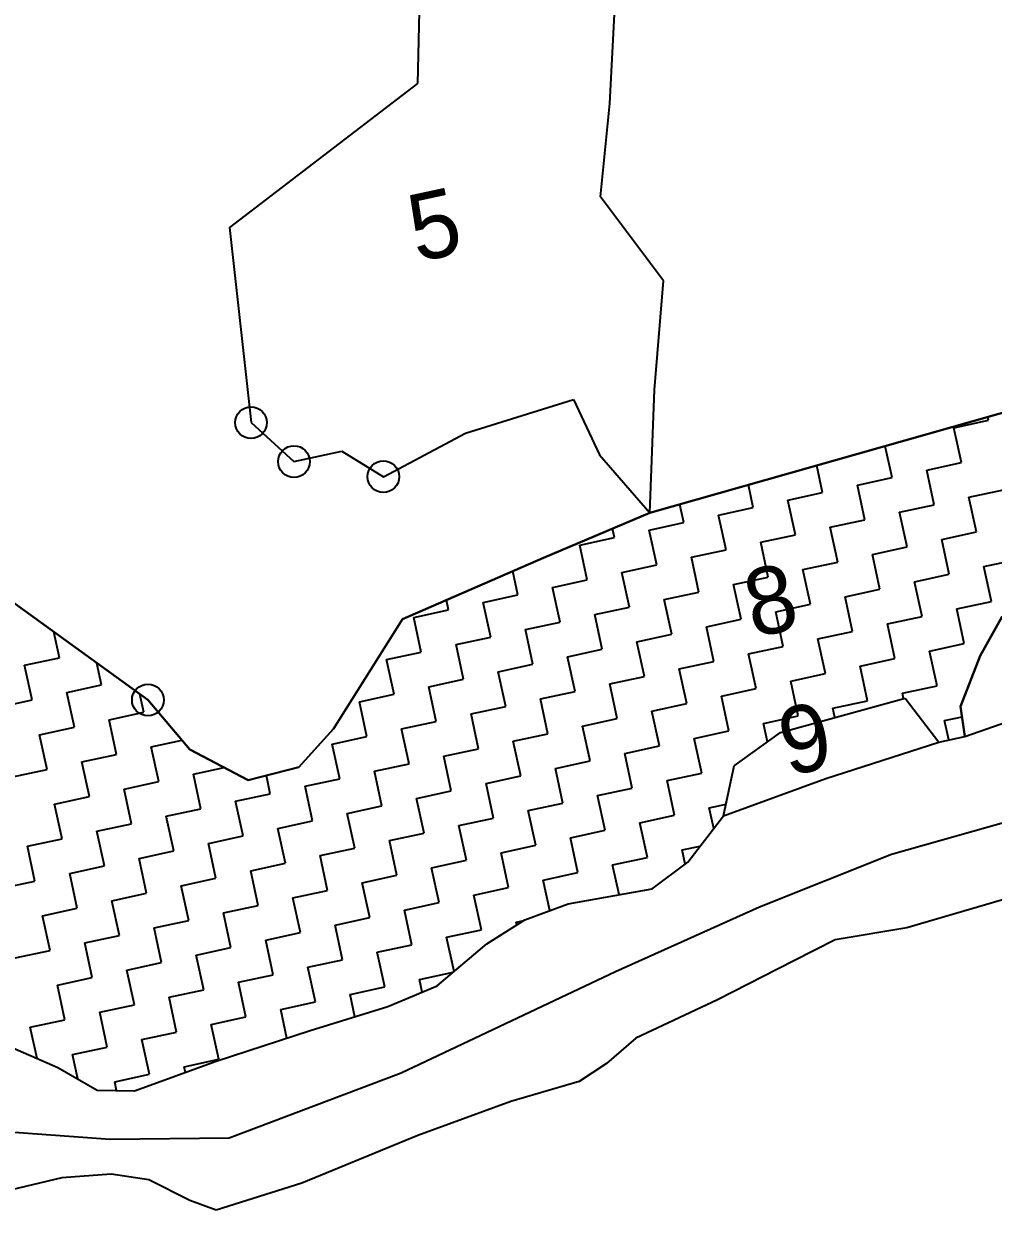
# Model space of a CAD drawing. Header units: metres. Extents: x 328584 to 331613, y 1804654 to 1807240.
# Drawn here: x 330164.7 to 330418.7, y 1804853.5 to 1805164.4 of the extents above; entities that cross this region are included whole.
import ezdxf

# ---------------------------------------------------------------- set-up
doc = ezdxf.new("R2010")
doc.units = ezdxf.units.M
doc.linetypes.add('DASHDOT', pattern=[25.4, 12.7, -6.35, 0, -6.35])
for name, color, linetype in [('POLY_HATCH', 12, 'Continuous'), ('POLY_PARCEL', 6, 'Continuous'), ('POLY_WATER', 4, 'Continuous'), ('TEXT_PARCEL', 7, 'Continuous'), ('V_BOUND_STREAM_LINE', 7, 'DASHDOT')]:
    doc.layers.add(name, color=color, linetype=linetype)
doc.styles.add('TEXT_MAP', font='', dxfattribs={"height": 0.5})
doc.styles.get('TEXT_MAP').set_extended_font_data('Kruti Dev 050')

msp = doc.modelspace()

# ---------------------------------------------------------------- linework, layer by layer
for centre in [(330224.23, 1805059.9), (330235.48, 1805049.69), (330258.93, 1805045.74), (330197.2, 1804987.24)]:
    msp.add_circle(centre, 4.16)
at = {"layer": 'POLY_HATCH'}
for p, q in [((330458.18, 1805073.03), (330328.78, 1805036.24)), ((330328.78, 1805036.24), (330300.92, 1805024.49)), ((330300.92, 1805024.49), (330263.95, 1805008.41)), ((330197.2, 1804987.24), (330158.2, 1805015.43)), ((330263.95, 1805008.41), (330245.88, 1804979.72)), ((330415.31, 1804998.78), (330421.05, 1805009.14)), ((330410.19, 1804985.52), (330415.31, 1804998.78)), ((330208.23, 1804974.27), (330197.2, 1804987.24)), ((330363, 1804978.73), (330395.66, 1804987.7)), ((330395.66, 1804987.7), (330404.5, 1804976.23)), ((330411.27, 1804977.7), (330410.19, 1804985.52)), ((330245.88, 1804979.72), (330236.73, 1804969.66)), ((330350.82, 1804970.02), (330363, 1804978.73)), ((330404.5, 1804976.23), (330411.27, 1804977.7)), ((330223.45, 1804966.25), (330208.23, 1804974.27)), ((330236.73, 1804969.66), (330223.45, 1804966.25)), ((330348.05, 1804956.85), (330350.82, 1804970.02)), ((330338.74, 1804944.79), (330348.05, 1804956.85)), ((330329.37, 1804937.78), (330338.74, 1804944.79)), ((330307.33, 1804933.87), (330329.37, 1804937.78)), ((330296.01, 1804929.6), (330307.33, 1804933.87)), ((330286.02, 1804923.37), (330296.01, 1804929.6)), ((330272.98, 1804912.39), (330286.02, 1804923.37)), ((330260.11, 1804906.89), (330272.98, 1804912.39)), ((330239.69, 1804900.66), (330260.11, 1804906.89)), ((330215.12, 1804892.63), (330239.69, 1804900.66)), ((330159.04, 1804897.33), (330173.57, 1804890.97)), ((330173.57, 1804890.97), (330183.92, 1804885.05)), ((330193.69, 1804884.82), (330215.12, 1804892.63)), ((330183.92, 1804885.05), (330193.69, 1804884.82))]:
    msp.add_line(p, q, dxfattribs=at)
at = {"layer": 'POLY_HATCH', "linetype": 'Continuous'}
for p, q in [((330417.53, 1805060.51), (330417.33, 1805061.42)), ((330408.44, 1805058.54), (330417.53, 1805060.51)), ((330410.4, 1805049.45), (330408.44, 1805058.54)), ((330392.22, 1805045.51), (330390.43, 1805053.77)), ((330374.03, 1805041.58), (330372.5, 1805048.67)), ((330401.31, 1805047.48), (330410.4, 1805049.45)), ((330383.13, 1805043.54), (330392.22, 1805045.51)), ((330403.28, 1805038.39), (330401.31, 1805047.48)), ((330355.85, 1805037.64), (330354.56, 1805043.57)), ((330385.09, 1805034.45), (330383.13, 1805043.54)), ((330364.94, 1805039.61), (330374.03, 1805041.58)), ((330366.91, 1805030.52), (330364.94, 1805039.61)), ((330412.37, 1805040.35), (330421.46, 1805042.32)), ((330414.34, 1805031.26), (330412.37, 1805040.35)), ((330337.66, 1805033.71), (330336.63, 1805038.48)), ((330346.76, 1805035.68), (330355.85, 1805037.64)), ((330394.18, 1805036.42), (330403.28, 1805038.39)), ((330396.15, 1805027.33), (330394.18, 1805036.42)), ((330328.57, 1805031.74), (330337.66, 1805033.71)), ((330348.72, 1805026.58), (330346.76, 1805035.68)), ((330376, 1805032.48), (330385.09, 1805034.45)), ((330319.48, 1805029.78), (330318.97, 1805032.11)), ((330330.54, 1805022.65), (330328.57, 1805031.74)), ((330357.81, 1805028.55), (330366.91, 1805030.52)), ((330377.97, 1805023.39), (330376, 1805032.48)), ((330405.24, 1805029.29), (330414.34, 1805031.26)), ((330310.39, 1805027.81), (330319.48, 1805029.78)), ((330312.35, 1805018.72), (330310.39, 1805027.81)), ((330359.78, 1805019.46), (330357.81, 1805028.55)), ((330387.06, 1805025.36), (330396.15, 1805027.33)), ((330407.21, 1805020.2), (330405.24, 1805029.29)), ((330339.63, 1805024.62), (330348.72, 1805026.58)), ((330341.6, 1805015.52), (330339.63, 1805024.62)), ((330389.03, 1805016.27), (330387.06, 1805025.36)), ((330416.3, 1805022.17), (330425.4, 1805024.13)), ((330294.17, 1805014.78), (330292.83, 1805020.97)), ((330321.44, 1805020.68), (330330.54, 1805022.65)), ((330323.41, 1805011.59), (330321.44, 1805020.68)), ((330368.87, 1805021.43), (330377.97, 1805023.39)), ((330370.84, 1805012.33), (330368.87, 1805021.43)), ((330418.27, 1805013.08), (330416.3, 1805022.17)), ((330303.26, 1805016.75), (330312.35, 1805018.72)), ((330350.69, 1805017.49), (330359.78, 1805019.46)), ((330398.12, 1805018.23), (330407.21, 1805020.2)), ((330400.09, 1805009.14), (330398.12, 1805018.23)), ((330285.07, 1805012.81), (330294.17, 1805014.78)), ((330305.23, 1805007.66), (330303.26, 1805016.75)), ((330332.5, 1805013.56), (330341.6, 1805015.52)), ((330352.66, 1805008.4), (330350.69, 1805017.49)), ((330379.93, 1805014.3), (330389.03, 1805016.27)), ((330275.98, 1805010.85), (330275.43, 1805013.4)), ((330287.04, 1805003.72), (330285.07, 1805012.81)), ((330314.32, 1805009.62), (330323.41, 1805011.59)), ((330334.47, 1805004.46), (330332.5, 1805013.56)), ((330361.75, 1805010.37), (330370.84, 1805012.33)), ((330381.9, 1805005.21), (330379.93, 1805014.3)), ((330409.18, 1805011.11), (330418.27, 1805013.08)), ((330266.89, 1805008.88), (330275.98, 1805010.85)), ((330268.86, 1804999.79), (330266.89, 1805008.88)), ((330316.29, 1805000.53), (330314.32, 1805009.62)), ((330343.56, 1805006.43), (330352.66, 1805008.4)), ((330363.72, 1805001.27), (330361.75, 1805010.37)), ((330390.99, 1805007.17), (330400.09, 1805009.14)), ((330411.15, 1805002.02), (330409.18, 1805011.11)), ((330174, 1804998.3), (330172.53, 1805005.07)), ((330296.13, 1805005.69), (330305.23, 1805007.66)), ((330298.1, 1804996.6), (330296.13, 1805005.69)), ((330345.53, 1804997.34), (330343.56, 1805006.43)), ((330372.81, 1805003.24), (330381.9, 1805005.21)), ((330392.96, 1804998.08), (330390.99, 1805007.17)), ((330277.95, 1805001.76), (330287.04, 1805003.72)), ((330325.38, 1805002.5), (330334.47, 1805004.46)), ((330327.35, 1804993.41), (330325.38, 1805002.5)), ((330374.78, 1804994.15), (330372.81, 1805003.24)), ((330402.05, 1805000.05), (330411.15, 1805002.02)), ((330259.76, 1804997.82), (330268.86, 1804999.79)), ((330279.92, 1804992.66), (330277.95, 1805001.76)), ((330307.19, 1804998.56), (330316.29, 1805000.53)), ((330354.62, 1804999.31), (330363.72, 1805001.27)), ((330356.59, 1804990.21), (330354.62, 1804999.31)), ((330404.02, 1804990.96), (330402.05, 1805000.05)), ((330164.9, 1804996.34), (330174, 1804998.3)), ((330166.87, 1804987.24), (330164.9, 1804996.34)), ((330185.06, 1804991.18), (330183.82, 1804996.91)), ((330261.73, 1804988.73), (330259.76, 1804997.82)), ((330289.01, 1804994.63), (330298.1, 1804996.6)), ((330309.16, 1804989.47), (330307.19, 1804998.56)), ((330336.44, 1804995.37), (330345.53, 1804997.34)), ((330383.87, 1804996.11), (330392.96, 1804998.08)), ((330385.83, 1804987.02), (330383.87, 1804996.11)), ((330270.82, 1804990.7), (330279.92, 1804992.66)), ((330290.98, 1804985.54), (330289.01, 1804994.63)), ((330318.25, 1804991.44), (330327.35, 1804993.41)), ((330338.41, 1804986.28), (330336.44, 1804995.37)), ((330365.68, 1804992.18), (330374.78, 1804994.15)), ((330175.96, 1804989.21), (330185.06, 1804991.18)), ((330272.79, 1804981.6), (330270.82, 1804990.7)), ((330320.22, 1804982.35), (330318.25, 1804991.44)), ((330347.5, 1804988.25), (330356.59, 1804990.21)), ((330367.65, 1804983.09), (330365.68, 1804992.18)), ((330394.93, 1804988.99), (330404.02, 1804990.96)), ((330157.78, 1804985.28), (330166.87, 1804987.24)), ((330177.93, 1804980.12), (330175.96, 1804989.21)), ((330196.12, 1804984.05), (330195.1, 1804988.76)), ((330252.64, 1804986.76), (330261.73, 1804988.73)), ((330254.61, 1804977.67), (330252.64, 1804986.76)), ((330300.07, 1804987.5), (330309.16, 1804989.47)), ((330302.04, 1804978.41), (330300.07, 1804987.5)), ((330349.46, 1804979.15), (330347.5, 1804988.25)), ((330376.74, 1804985.06), (330385.83, 1804987.02)), ((330395.23, 1804987.58), (330394.93, 1804988.99)), ((330187.02, 1804982.08), (330196.12, 1804984.05)), ((330281.88, 1804983.57), (330290.98, 1804985.54)), ((330283.85, 1804974.48), (330281.88, 1804983.57)), ((330329.31, 1804984.31), (330338.41, 1804986.28)), ((330331.28, 1804975.22), (330329.31, 1804984.31)), ((330377.26, 1804982.65), (330376.74, 1804985.06)), ((330188.99, 1804972.99), (330187.02, 1804982.08)), ((330263.7, 1804979.64), (330272.79, 1804981.6)), ((330311.13, 1804980.38), (330320.22, 1804982.35)), ((330313.09, 1804971.29), (330311.13, 1804980.38)), ((330358.56, 1804981.12), (330367.65, 1804983.09)), ((330359.6, 1804976.3), (330358.56, 1804981.12)), ((330405.99, 1804981.86), (330410.56, 1804982.85)), ((330407.08, 1804976.79), (330405.99, 1804981.86)), ((330168.84, 1804978.15), (330177.93, 1804980.12)), ((330170.81, 1804969.06), (330168.84, 1804978.15)), ((330245.51, 1804975.7), (330254.61, 1804977.67)), ((330265.67, 1804970.54), (330263.7, 1804979.64)), ((330292.94, 1804976.44), (330302.04, 1804978.41)), ((330340.37, 1804977.19), (330349.46, 1804979.15)), ((330342.34, 1804968.09), (330340.37, 1804977.19)), ((330198.08, 1804974.96), (330206.16, 1804976.71)), ((330200.05, 1804965.87), (330198.08, 1804974.96)), ((330247.48, 1804966.61), (330245.51, 1804975.7)), ((330274.76, 1804972.51), (330283.85, 1804974.48)), ((330294.91, 1804967.35), (330292.94, 1804976.44)), ((330322.19, 1804973.25), (330331.28, 1804975.22)), ((330179.9, 1804971.03), (330188.99, 1804972.99)), ((330181.87, 1804961.93), (330179.9, 1804971.03)), ((330276.72, 1804963.42), (330274.76, 1804972.51)), ((330304, 1804969.32), (330313.09, 1804971.29)), ((330324.15, 1804964.16), (330322.19, 1804973.25)), ((330161.71, 1804967.09), (330170.81, 1804969.06)), ((330209.14, 1804967.83), (330217.15, 1804969.57)), ((330211.11, 1804958.74), (330209.14, 1804967.83)), ((330256.57, 1804968.58), (330265.67, 1804970.54)), ((330258.54, 1804959.48), (330256.57, 1804968.58)), ((330305.97, 1804960.23), (330304, 1804969.32)), ((330333.25, 1804966.13), (330342.34, 1804968.09)), ((330190.96, 1804963.9), (330200.05, 1804965.87)), ((330229.29, 1804962.68), (330228.26, 1804967.48)), ((330238.39, 1804964.64), (330247.48, 1804966.61)), ((330285.82, 1804965.38), (330294.91, 1804967.35)), ((330287.78, 1804956.29), (330285.82, 1804965.38)), ((330335.21, 1804957.04), (330333.25, 1804966.13)), ((330172.77, 1804959.97), (330181.87, 1804961.93)), ((330192.92, 1804954.81), (330190.96, 1804963.9)), ((330220.2, 1804960.71), (330229.29, 1804962.68)), ((330240.35, 1804955.55), (330238.39, 1804964.64)), ((330267.63, 1804961.45), (330276.72, 1804963.42)), ((330315.06, 1804962.19), (330324.15, 1804964.16)), ((330317.03, 1804953.1), (330315.06, 1804962.19)), ((330174.74, 1804950.87), (330172.77, 1804959.97)), ((330202.02, 1804956.77), (330211.11, 1804958.74)), ((330222.17, 1804951.62), (330220.2, 1804960.71)), ((330249.45, 1804957.52), (330258.54, 1804959.48)), ((330269.6, 1804952.36), (330267.63, 1804961.45)), ((330296.88, 1804958.26), (330305.97, 1804960.23)), ((330344.31, 1804959), (330348.71, 1804959.95)), ((330345.49, 1804953.53), (330344.31, 1804959)), ((330203.98, 1804947.68), (330202.02, 1804956.77)), ((330231.26, 1804953.58), (330240.35, 1804955.55)), ((330251.41, 1804948.42), (330249.45, 1804957.52)), ((330278.69, 1804954.33), (330287.78, 1804956.29)), ((330298.84, 1804949.17), (330296.88, 1804958.26)), ((330326.12, 1804955.07), (330335.21, 1804957.04)), ((330183.83, 1804952.84), (330192.92, 1804954.81)), ((330185.8, 1804943.75), (330183.83, 1804952.84)), ((330233.23, 1804944.49), (330231.26, 1804953.58)), ((330260.51, 1804950.39), (330269.6, 1804952.36)), ((330280.66, 1804945.23), (330278.69, 1804954.33)), ((330307.94, 1804951.13), (330317.03, 1804953.1)), ((330328.09, 1804945.98), (330326.12, 1804955.07)), ((330165.65, 1804948.91), (330174.74, 1804950.87)), ((330213.08, 1804949.65), (330222.17, 1804951.62)), ((330215.04, 1804940.56), (330213.08, 1804949.65)), ((330262.47, 1804941.3), (330260.51, 1804950.39)), ((330289.75, 1804947.2), (330298.84, 1804949.17)), ((330309.9, 1804942.04), (330307.94, 1804951.13)), ((330167.61, 1804939.81), (330165.65, 1804948.91)), ((330194.89, 1804945.71), (330203.98, 1804947.68)), ((330242.32, 1804946.46), (330251.41, 1804948.42)), ((330244.29, 1804937.36), (330242.32, 1804946.46)), ((330291.72, 1804938.11), (330289.75, 1804947.2)), ((330337.18, 1804947.94), (330341.97, 1804948.98)), ((330337.98, 1804944.23), (330337.18, 1804947.94)), ((330176.71, 1804941.78), (330185.8, 1804943.75)), ((330196.86, 1804936.62), (330194.89, 1804945.71)), ((330224.14, 1804942.52), (330233.23, 1804944.49)), ((330271.57, 1804943.27), (330280.66, 1804945.23)), ((330273.53, 1804934.17), (330271.57, 1804943.27)), ((330319, 1804944.01), (330328.09, 1804945.98)), ((330320.68, 1804936.24), (330319, 1804944.01)), ((330158.52, 1804937.85), (330167.61, 1804939.81)), ((330178.67, 1804932.69), (330176.71, 1804941.78)), ((330205.95, 1804938.59), (330215.04, 1804940.56)), ((330226.1, 1804933.43), (330224.14, 1804942.52)), ((330253.38, 1804939.33), (330262.47, 1804941.3)), ((330300.81, 1804940.07), (330309.9, 1804942.04)), ((330302.54, 1804932.06), (330300.81, 1804940.07)), ((330207.92, 1804929.5), (330205.95, 1804938.59)), ((330235.2, 1804935.4), (330244.29, 1804937.36)), ((330255.35, 1804930.24), (330253.38, 1804939.33)), ((330282.63, 1804936.14), (330291.72, 1804938.11)), ((330187.77, 1804934.66), (330196.86, 1804936.62)), ((330189.73, 1804925.56), (330187.77, 1804934.66)), ((330237.16, 1804926.31), (330235.2, 1804935.4)), ((330264.44, 1804932.21), (330273.53, 1804934.17)), ((330284.59, 1804927.05), (330282.63, 1804936.14)), ((330169.58, 1804930.72), (330178.67, 1804932.69)), ((330171.55, 1804921.63), (330169.58, 1804930.72)), ((330217.01, 1804931.46), (330226.1, 1804933.43)), ((330218.98, 1804922.37), (330217.01, 1804931.46)), ((330266.41, 1804923.11), (330264.44, 1804932.21)), ((330198.83, 1804927.53), (330207.92, 1804929.5)), ((330200.79, 1804918.44), (330198.83, 1804927.53)), ((330246.26, 1804928.27), (330255.35, 1804930.24)), ((330248.22, 1804919.18), (330246.26, 1804928.27)), ((330293.69, 1804929.01), (330295.8, 1804929.47)), ((330293.85, 1804928.25), (330293.69, 1804929.01)), ((330180.64, 1804923.6), (330189.73, 1804925.56)), ((330228.07, 1804924.34), (330237.16, 1804926.31)), ((330230.04, 1804915.25), (330228.07, 1804924.34)), ((330275.5, 1804925.08), (330284.59, 1804927.05)), ((330277.43, 1804916.14), (330275.5, 1804925.08)), ((330162.46, 1804919.66), (330171.55, 1804921.63)), ((330182.61, 1804914.5), (330180.64, 1804923.6)), ((330209.89, 1804920.4), (330218.98, 1804922.37)), ((330257.32, 1804921.15), (330266.41, 1804923.11)), ((330259.28, 1804912.05), (330257.32, 1804921.15)), ((330191.7, 1804916.47), (330200.79, 1804918.44)), ((330211.85, 1804911.31), (330209.89, 1804920.4)), ((330239.13, 1804917.21), (330248.22, 1804919.18)), ((330193.67, 1804907.38), (330191.7, 1804916.47)), ((330220.95, 1804913.28), (330230.04, 1804915.25)), ((330241.1, 1804908.12), (330239.13, 1804917.21)), ((330268.37, 1804914.02), (330277.18, 1804915.93)), ((330173.52, 1804912.54), (330182.61, 1804914.5)), ((330175.48, 1804903.44), (330173.52, 1804912.54)), ((330222.91, 1804904.19), (330220.95, 1804913.28)), ((330250.19, 1804910.09), (330259.28, 1804912.05)), ((330269.09, 1804910.73), (330268.37, 1804914.02)), ((330202.76, 1804909.34), (330211.85, 1804911.31)), ((330204.73, 1804900.25), (330202.76, 1804909.34)), ((330251.45, 1804904.25), (330250.19, 1804910.09)), ((330184.57, 1804905.41), (330193.67, 1804907.38)), ((330232, 1804906.15), (330241.1, 1804908.12)), ((330233.62, 1804898.68), (330232, 1804906.15)), ((330166.39, 1804901.48), (330175.48, 1804903.44)), ((330186.54, 1804896.32), (330184.57, 1804905.41)), ((330213.82, 1804902.22), (330222.91, 1804904.19)), ((330168.15, 1804893.34), (330166.39, 1804901.48)), ((330195.63, 1804898.28), (330204.73, 1804900.25)), ((330215.79, 1804893.13), (330213.82, 1804902.22)), ((330177.45, 1804894.35), (330186.54, 1804896.32)), ((330197.6, 1804889.19), (330195.63, 1804898.28)), ((330178.83, 1804887.96), (330177.45, 1804894.35)), ((330206.69, 1804891.16), (330215.79, 1804893.13)), ((330207.02, 1804889.68), (330206.69, 1804891.16)), ((330188.51, 1804887.23), (330197.6, 1804889.19)), ((330189.01, 1804884.93), (330188.51, 1804887.23))]:
    msp.add_line(p, q, dxfattribs=at)
at = {"layer": 'POLY_PARCEL'}
for p, q in [((330268.34, 1805171.44), (330267.82, 1805148.76)), ((330318.23, 1805143.51), (330319.57, 1805168.62)), ((330267.82, 1805148.76), (330218.59, 1805111.03)), ((330315.83, 1805119.07), (330318.23, 1805143.51)), ((330332.34, 1805097.05), (330315.83, 1805119.07)), ((330218.59, 1805111.03), (330224.23, 1805059.9)), ((330329.93, 1805068.54), (330332.34, 1805097.05)), ((330328.78, 1805036.24), (330458.18, 1805073.03)), ((330328.78, 1805036.24), (330329.93, 1805068.54)), ((330280.41, 1805057.15), (330308.77, 1805066)), ((330308.77, 1805066), (330315.55, 1805051.44)), ((330224.23, 1805059.9), (330235.48, 1805049.69)), ((330258.93, 1805045.74), (330280.41, 1805057.15)), ((330235.48, 1805049.69), (330247.99, 1805052.4)), ((330247.99, 1805052.4), (330258.93, 1805045.74)), ((330315.55, 1805051.44), (330328.78, 1805036.24)), ((330300.92, 1805024.49), (330328.78, 1805036.24)), ((330263.95, 1805008.41), (330300.92, 1805024.49)), ((330158.2, 1805015.43), (330197.2, 1804987.24)), ((330245.88, 1804979.72), (330263.95, 1805008.41)), ((330421.05, 1805009.14), (330415.31, 1804998.78)), ((330415.31, 1804998.78), (330410.19, 1804985.52)), ((330197.2, 1804987.24), (330208.23, 1804974.27)), ((330363, 1804978.73), (330395.66, 1804987.7)), ((330395.66, 1804987.7), (330404.5, 1804976.23)), ((330410.19, 1804985.52), (330411.27, 1804977.7)), ((330236.73, 1804969.66), (330245.88, 1804979.72)), ((330350.82, 1804970.02), (330363, 1804978.73)), ((330208.23, 1804974.27), (330223.45, 1804966.25)), ((330223.45, 1804966.25), (330236.73, 1804969.66)), ((330348.05, 1804956.85), (330350.82, 1804970.02))]:
    msp.add_line(p, q, dxfattribs=at)
at = {"layer": 'POLY_WATER'}
for p, q in [((330411.27, 1804977.7), (330445.15, 1804989.55)), ((330404.5, 1804976.23), (330411.27, 1804977.7)), ((330374.83, 1804966.64), (330404.5, 1804976.23)), ((330348.05, 1804956.85), (330374.83, 1804966.64)), ((330338.74, 1804944.79), (330348.05, 1804956.85)), ((330329.37, 1804937.78), (330338.74, 1804944.79)), ((330307.33, 1804933.87), (330329.37, 1804937.78)), ((330296.01, 1804929.6), (330307.33, 1804933.87)), ((330425.98, 1804936.26), (330396.12, 1804927.54)), ((330286.02, 1804923.37), (330296.01, 1804929.6)), ((330396.12, 1804927.54), (330377.31, 1804924.38)), ((330377.31, 1804924.38), (330366.45, 1804918.91)), ((330272.98, 1804912.39), (330286.02, 1804923.37)), ((330366.45, 1804918.91), (330346.44, 1804908.69)), ((330260.11, 1804906.89), (330272.98, 1804912.39)), ((330239.69, 1804900.66), (330260.11, 1804906.89)), ((330346.44, 1804908.69), (330325.04, 1804898.62)), ((330215.12, 1804892.63), (330239.69, 1804900.66)), ((330159.04, 1804897.33), (330173.57, 1804890.97)), ((330325.04, 1804898.62), (330317.4, 1804891.99)), ((330173.57, 1804890.97), (330183.92, 1804885.05)), ((330193.69, 1804884.82), (330215.12, 1804892.63)), ((330317.4, 1804891.99), (330310.26, 1804887.27)), ((330310.26, 1804887.27), (330292.34, 1804882.04)), ((330183.92, 1804885.05), (330193.69, 1804884.82)), ((330292.34, 1804882.04), (330267.96, 1804873.14)), ((330267.96, 1804873.14), (330237.56, 1804860.68)), ((330187.62, 1804863.01), (330174.68, 1804862.02)), ((330197.47, 1804861.52), (330187.62, 1804863.01)), ((330174.68, 1804862.02), (330153.11, 1804856.9)), ((330208.16, 1804856.13), (330197.47, 1804861.52)), ((330237.56, 1804860.68), (330215.06, 1804853.55)), ((330215.06, 1804853.55), (330208.16, 1804856.13))]:
    msp.add_line(p, q, dxfattribs=at)
at = {"layer": 'V_BOUND_STREAM_LINE', "ltscale": 10}
for p, q in [((330444.85, 1804961.77), (330392.05, 1804946.73)), ((330392.05, 1804946.73), (330357.52, 1804932.94)), ((330357.52, 1804932.94), (330319.78, 1804916.05)), ((330319.78, 1804916.05), (330263.61, 1804889.45)), ((330263.61, 1804889.45), (330218.46, 1804872.46)), ((330187.36, 1804872.06), (330135.92, 1804875.83)), ((330218.46, 1804872.46), (330187.36, 1804872.06))]:
    msp.add_line(p, q, dxfattribs=at)

# ---------------------------------------------------------------- texts
at = {"layer": 'TEXT_PARCEL', "style": 'TEXT_MAP'}
for s, p in [('5', (330267.7, 1805101.87)), ('8', (330355.81, 1805003.47)), ('9', (330364.86, 1804967.22))]:
    msp.add_text(s, height=17.58, rotation=12.207, dxfattribs=at).set_placement(p)

doc.saveas('drawing.dxf')
